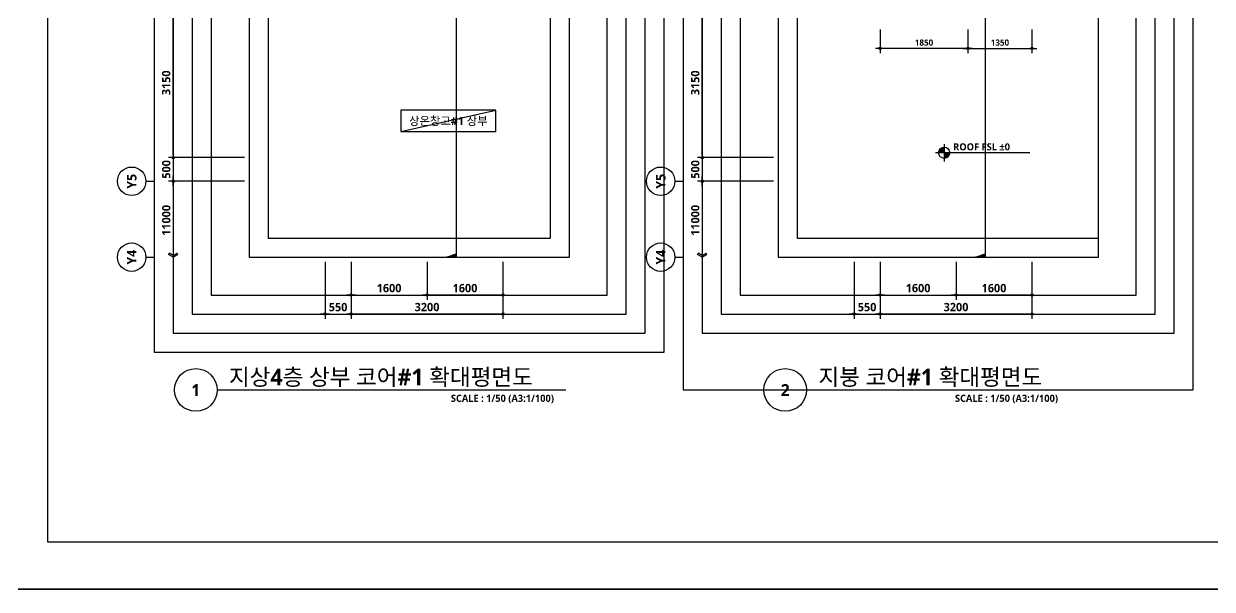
# Model space of a CAD drawing. Header units: millimetres. Extents: x -12482 to 126000, y 0 to 220200.
# Drawn here: x 84500 to 109550, y 0 to 11920 of the extents above; entities that cross this region are included whole.
import ezdxf
from ezdxf.enums import TextEntityAlignment as Align

# ---------------------------------------------------------------- set-up
doc = ezdxf.new("R2010")
doc.units = ezdxf.units.MM
doc.header["$LTSCALE"] = 60
doc.linetypes.add('CEN', pattern=[62, 60, -1, 0, -1])
doc.layers.get('Defpoints').update_dxf_attribs({"color": 153})
for name, color, linetype in [('A-ANNO-DIM', 4, 'Continuous'), ('A-ANNO-GRA1', 7, 'Continuous'), ('A-ANNO-PONT', 7, 'Continuous'), ('A-ANNO-TEXT1', 7, 'Continuous'), ('A-ANNO-TEXT2', 3, 'Continuous'), ('A-ANNO-TITL', 7, 'Continuous'), ('A-ST-AXIS-BUB', 7, 'Continuous'), ('A-ST-AXIS-DIM', 7, 'Continuous'), ('AA-MKXX', 3, 'Continuous'), ('AA-XXXX-TXT1', 2, 'Continuous')]:
    doc.layers.add(name, color=color, linetype=linetype)
for name, color, linetype, plot in [('Defpoint', 161, 'Continuous', False), ('G(그리드1)', 185, 'Continuous', False), ('G(그리드2)', 235, 'Continuous', False)]:
    doc.layers.add(name, color=color, linetype=linetype, plot=plot)
doc.styles.add('2020음성 1차', font='NanumGothicBold.ttf')
doc.styles.add('SH_대대리576', font='')
doc.styles.add('SH_진천_나눔', font='')
doc.styles.get('SH_대대리576').set_extended_font_data('NanumGothic', bold=True)
doc.styles.get('SH_진천_나눔').set_extended_font_data('NanumGothic', bold=True)
doc.dimstyles.new('SHP 50', dxfattribs={"dimscale": 50, "dimtxt": 3.5, "dimasz": 1, "dimexe": 2, "dimexo": 2, "dimgap": 1, "dimtad": 1, "dimdec": 0, "dimzin": 0, "dimdsep": 46, "dimtxsty": 'SH_진천_나눔', "dimblk": 'DIMDOT', "dimcen": 0.09, "dimclrd": 256, "dimclre": 256, "dimclrt": 3, "dimadec": 0, "dimazin": 1, "dimtfac": 1, "dimtdec": 0, "dimtix": 1, "dimtmove": 2, "dimatfit": 0, "dimldrblk": 'DIMDOT', "dimfxl": 1, "dimtolj": 1, "dimtzin": 0, "dimlwd": -1, "dimlwe": -1, "dimarcsym": 0})
doc.dimstyles.new('SHP 50내부', dxfattribs={"dimscale": 50, "dimtxt": 2.6, "dimasz": 1, "dimexe": 2, "dimexo": 2, "dimgap": 1, "dimtad": 1, "dimdec": 0, "dimzin": 0, "dimdsep": 46, "dimtxsty": '2020음성 1차', "dimblk": 'DIMDOT', "dimcen": 0.09, "dimclrd": 256, "dimclre": 256, "dimclrt": 3, "dimadec": 0, "dimazin": 1, "dimtfac": 1, "dimtdec": 0, "dimtix": 1, "dimtmove": 2, "dimatfit": 0, "dimldrblk": 'DIMDOT', "dimfxl": 1, "dimtolj": 1, "dimtzin": 0, "dimlwd": -1, "dimlwe": -1, "dimarcsym": 0})

# ---------------------------------------------------------------- blocks, each defined once
blk = doc.blocks.new('*U13191')
at = {"layer": 'A-ANNO-TITL'}
blk.add_line((0, 0), (7350, 0), dxfattribs=at)
blk.add_circle((-450, 0), 450, dxfattribs=at)
at = {"layer": 'AA-XXXX-TXT1', "style": 'SH_진천_나눔'}
blk.add_attdef('DWG.TITLE', (250, 100), '', height=350, dxfattribs=at)
at = {"layer": 'AA-XXXX-TXT1', "color": 7, "style": 'SH_진천_나눔'}
blk.add_attdef('NO1', text='', height=300, dxfattribs=at).set_placement((-450, 0), align=Align.MIDDLE)
at = {"layer": 'AA-XXXX-TXT1', "style": 'SH_진천_나눔'}
blk.add_attdef('SCALE', text='', height=150, dxfattribs=at).set_placement((7100, -100), align=Align.TOP_RIGHT)
blk = doc.blocks.new('*U13192')
at = {"layer": 'A-ANNO-TITL'}
blk.add_line((0, 0), (5550, 0), dxfattribs=at)
blk.add_circle((-450, 0), 450, dxfattribs=at)
at = {"layer": 'AA-XXXX-TXT1', "style": 'SH_진천_나눔'}
blk.add_attdef('DWG.TITLE', (250, 100), '', height=350, dxfattribs=at)
at = {"layer": 'AA-XXXX-TXT1', "color": 7, "style": 'SH_진천_나눔'}
blk.add_attdef('NO1', text='', height=300, dxfattribs=at).set_placement((-450, 0), align=Align.MIDDLE)
at = {"layer": 'AA-XXXX-TXT1', "style": 'SH_진천_나눔'}
blk.add_attdef('SCALE', text='', height=150, dxfattribs=at).set_placement((5300, -100), align=Align.TOP_RIGHT)
blk = doc.blocks.new('A-ST-AXIS-BUB-1')
at = {"layer": 'A-ST-AXIS-BUB'}
blk.add_line((0, 350), (0, 0), dxfattribs=at)
blk.add_circle((0, 950), 600, dxfattribs=at)
blk = doc.blocks.new('arrow1')
at = {"color": 0}
for p, q in [((0, 0), (0.29, 0.5)), ((0, 0), (0.29, -0.5)), ((0.16, 0), (0.41, 0.43)), ((0.16, 0), (0.41, -0.43)), ((0.29, 0.5), (0.41, 0.43)), ((0.29, -0.5), (0.41, -0.43))]:
    blk.add_line(p, q, dxfattribs=at)
blk = doc.blocks.new('DIMDOT')
at = {"color": 0}
blk.add_line((-2, 0), (2, 0), dxfattribs=at)
for radius in [0.5, 0.25]:
    blk.add_circle((0, 0), radius, dxfattribs=at)
blk = doc.blocks.new('*D17096')
at = {"layer": 'A-ST-AXIS-DIM'}
for p, q in [((100300, 12250), (98700, 12250)), ((98800, 9150), (98800, 12200)), ((100300, 9100), (98700, 9100))]:
    blk.add_line(p, q, dxfattribs=at)
at = {"layer": 'Defpoints', "color": 0}
for p in [(98800, 12250), (100400, 12250), (100400, 9100)]:
    blk.add_point(p, dxfattribs=at)
at = {"layer": 'A-ST-AXIS-DIM', "linetype": 'ByBlock', "xscale": 50, "yscale": 50, "zscale": 50}
for p, rotation in [((98800, 12250), 90), ((98800, 9100), 270)]:
    blk.add_blockref('DIMDOT', p, dxfattribs=dict(at, rotation=rotation))
at = {"layer": 'A-ST-AXIS-DIM', "color": 3, "insert": (98653, 10675), "char_height": 175, "attachment_point": 5, "rotation": 90, "style": 'SH_진천_나눔'}
blk.add_mtext('\\A1;3150', dxfattribs=at)
blk = doc.blocks.new('*D17097')
at = {"layer": 'A-ST-AXIS-DIM'}
for p, q in [((100300, 9100), (98700, 9100)), ((98800, 9150), (98800, 9200)), ((98800, 9100), (98800, 8600)), ((100300, 8600), (98700, 8600)), ((98800, 8550), (98800, 8500))]:
    blk.add_line(p, q, dxfattribs=at)
at = {"layer": 'Defpoints', "color": 0}
for p in [(100400, 9100), (98800, 8600), (100400, 8600)]:
    blk.add_point(p, dxfattribs=at)
at = {"layer": 'A-ST-AXIS-DIM', "linetype": 'ByBlock', "xscale": 50, "yscale": 50, "zscale": 50}
for p, rotation in [((98800, 9100), 270), ((98800, 8600), 90)]:
    blk.add_blockref('DIMDOT', p, dxfattribs=dict(at, rotation=rotation))
at = {"layer": 'A-ST-AXIS-DIM', "color": 3, "insert": (98654, 8850), "char_height": 175, "attachment_point": 5, "rotation": 90, "style": 'SH_진천_나눔'}
blk.add_mtext('\\A1;500', dxfattribs=at)
blk = doc.blocks.new('*D17165')
at = {"layer": 'A-ST-AXIS-DIM'}
for p, q in [((89150, 12250), (87550, 12250)), ((87650, 9150), (87650, 12200)), ((89150, 9100), (87550, 9100))]:
    blk.add_line(p, q, dxfattribs=at)
at = {"layer": 'Defpoints', "color": 0}
for p in [(87650, 12250), (89250, 12250), (89250, 9100)]:
    blk.add_point(p, dxfattribs=at)
at = {"layer": 'A-ST-AXIS-DIM', "linetype": 'ByBlock', "xscale": 50, "yscale": 50, "zscale": 50}
for p, rotation in [((87650, 12250), 90), ((87650, 9100), 270)]:
    blk.add_blockref('DIMDOT', p, dxfattribs=dict(at, rotation=rotation))
at = {"layer": 'A-ST-AXIS-DIM', "color": 3, "insert": (87503, 10675), "char_height": 175, "attachment_point": 5, "rotation": 90, "style": 'SH_진천_나눔'}
blk.add_mtext('\\A1;3150', dxfattribs=at)
blk = doc.blocks.new('*D17166')
at = {"layer": 'A-ST-AXIS-DIM'}
for p, q in [((89150, 9100), (87550, 9100)), ((87650, 9150), (87650, 9200)), ((87650, 9100), (87650, 8600)), ((89150, 8600), (87550, 8600)), ((87650, 8550), (87650, 8500))]:
    blk.add_line(p, q, dxfattribs=at)
at = {"layer": 'Defpoints', "color": 0}
for p in [(89250, 9100), (87650, 8600), (89250, 8600)]:
    blk.add_point(p, dxfattribs=at)
at = {"layer": 'A-ST-AXIS-DIM', "linetype": 'ByBlock', "xscale": 50, "yscale": 50, "zscale": 50}
for p, rotation in [((87650, 9100), 270), ((87650, 8600), 90)]:
    blk.add_blockref('DIMDOT', p, dxfattribs=dict(at, rotation=rotation))
at = {"layer": 'A-ST-AXIS-DIM', "color": 3, "insert": (87504, 8850), "char_height": 175, "attachment_point": 5, "rotation": 90, "style": 'SH_진천_나눔'}
blk.add_mtext('\\A1;500', dxfattribs=at)
blk = doc.blocks.new('*D17611')
at = {"layer": 'A-ST-AXIS-DIM'}
for p, q in [((91400, 6900), (91400, 5700)), ((94600, 6900), (94600, 5700)), ((94550, 5800), (91450, 5800))]:
    blk.add_line(p, q, dxfattribs=at)
at = {"layer": 'Defpoints', "color": 0}
for p in [(91400, 7000), (94600, 7000), (91400, 5800)]:
    blk.add_point(p, dxfattribs=at)
at = {"layer": 'A-ST-AXIS-DIM', "linetype": 'ByBlock', "xscale": 50, "yscale": 50, "zscale": 50, "rotation": 180}
blk.add_blockref('DIMDOT', (91400, 5800), dxfattribs=at)
at = {"layer": 'A-ST-AXIS-DIM', "linetype": 'ByBlock', "xscale": 50, "yscale": 50, "zscale": 50}
blk.add_blockref('DIMDOT', (94600, 5800), dxfattribs=at)
at = {"layer": 'A-ST-AXIS-DIM', "color": 3, "insert": (93000, 5947), "char_height": 175, "attachment_point": 5, "style": 'SH_진천_나눔'}
blk.add_mtext('\\A1;3200', dxfattribs=at)
blk = doc.blocks.new('*D17612')
at = {"layer": 'A-ST-AXIS-DIM'}
for p, q in [((90850, 6900), (90850, 5700)), ((91400, 6900), (91400, 5700)), ((90900, 5800), (91350, 5800))]:
    blk.add_line(p, q, dxfattribs=at)
at = {"layer": 'Defpoints', "color": 0}
for p in [(90850, 7000), (91400, 7000), (91400, 5800)]:
    blk.add_point(p, dxfattribs=at)
at = {"layer": 'A-ST-AXIS-DIM', "linetype": 'ByBlock', "xscale": 50, "yscale": 50, "zscale": 50, "rotation": 180}
blk.add_blockref('DIMDOT', (90850, 5800), dxfattribs=at)
at = {"layer": 'A-ST-AXIS-DIM', "linetype": 'ByBlock', "xscale": 50, "yscale": 50, "zscale": 50}
blk.add_blockref('DIMDOT', (91400, 5800), dxfattribs=at)
at = {"layer": 'A-ST-AXIS-DIM', "color": 3, "insert": (91125, 5946), "char_height": 175, "attachment_point": 5, "style": 'SH_진천_나눔'}
blk.add_mtext('\\A1;550', dxfattribs=at)
blk = doc.blocks.new('*D17613')
at = {"layer": 'A-ST-AXIS-DIM'}
for p, q in [((91400, 6900), (91400, 6100)), ((93000, 6900), (93000, 6100)), ((91450, 6200), (92950, 6200))]:
    blk.add_line(p, q, dxfattribs=at)
at = {"layer": 'Defpoints', "color": 0}
for p in [(91400, 7000), (93000, 7000), (93000, 6200)]:
    blk.add_point(p, dxfattribs=at)
at = {"layer": 'A-ST-AXIS-DIM', "linetype": 'ByBlock', "xscale": 50, "yscale": 50, "zscale": 50, "rotation": 180}
blk.add_blockref('DIMDOT', (91400, 6200), dxfattribs=at)
at = {"layer": 'A-ST-AXIS-DIM', "linetype": 'ByBlock', "xscale": 50, "yscale": 50, "zscale": 50}
blk.add_blockref('DIMDOT', (93000, 6200), dxfattribs=at)
at = {"layer": 'A-ST-AXIS-DIM', "color": 3, "insert": (92200, 6347), "char_height": 175, "attachment_point": 5, "style": 'SH_진천_나눔'}
blk.add_mtext('\\A1;1600', dxfattribs=at)
blk = doc.blocks.new('*D17614')
at = {"layer": 'A-ST-AXIS-DIM'}
for p, q in [((93000, 6900), (93000, 6100)), ((94600, 6900), (94600, 6100)), ((94550, 6200), (93050, 6200))]:
    blk.add_line(p, q, dxfattribs=at)
at = {"layer": 'Defpoints', "color": 0}
for p in [(93000, 7000), (94600, 7000), (93000, 6200)]:
    blk.add_point(p, dxfattribs=at)
at = {"layer": 'A-ST-AXIS-DIM', "linetype": 'ByBlock', "xscale": 50, "yscale": 50, "zscale": 50, "rotation": 180}
blk.add_blockref('DIMDOT', (93000, 6200), dxfattribs=at)
at = {"layer": 'A-ST-AXIS-DIM', "linetype": 'ByBlock', "xscale": 50, "yscale": 50, "zscale": 50}
blk.add_blockref('DIMDOT', (94600, 6200), dxfattribs=at)
at = {"layer": 'A-ST-AXIS-DIM', "color": 3, "insert": (93800, 6347), "char_height": 175, "attachment_point": 5, "style": 'SH_진천_나눔'}
blk.add_mtext('\\A1;1600', dxfattribs=at)
blk = doc.blocks.new('*D17628')
at = {"layer": 'A-ST-AXIS-DIM'}
for p, q in [((102550, 6900), (102550, 5700)), ((105750, 6900), (105750, 5700)), ((105700, 5800), (102600, 5800))]:
    blk.add_line(p, q, dxfattribs=at)
at = {"layer": 'Defpoints', "color": 0}
for p in [(102550, 7000), (105750, 7000), (102550, 5800)]:
    blk.add_point(p, dxfattribs=at)
at = {"layer": 'A-ST-AXIS-DIM', "linetype": 'ByBlock', "xscale": 50, "yscale": 50, "zscale": 50, "rotation": 180}
blk.add_blockref('DIMDOT', (102550, 5800), dxfattribs=at)
at = {"layer": 'A-ST-AXIS-DIM', "linetype": 'ByBlock', "xscale": 50, "yscale": 50, "zscale": 50}
blk.add_blockref('DIMDOT', (105750, 5800), dxfattribs=at)
at = {"layer": 'A-ST-AXIS-DIM', "color": 3, "insert": (104150, 5947), "char_height": 175, "attachment_point": 5, "style": 'SH_진천_나눔'}
blk.add_mtext('\\A1;3200', dxfattribs=at)
blk = doc.blocks.new('*D17629')
at = {"layer": 'A-ST-AXIS-DIM'}
for p, q in [((102000, 6900), (102000, 5700)), ((102550, 6900), (102550, 5700)), ((102050, 5800), (102500, 5800))]:
    blk.add_line(p, q, dxfattribs=at)
at = {"layer": 'Defpoints', "color": 0}
for p in [(102000, 7000), (102550, 7000), (102550, 5800)]:
    blk.add_point(p, dxfattribs=at)
at = {"layer": 'A-ST-AXIS-DIM', "linetype": 'ByBlock', "xscale": 50, "yscale": 50, "zscale": 50, "rotation": 180}
blk.add_blockref('DIMDOT', (102000, 5800), dxfattribs=at)
at = {"layer": 'A-ST-AXIS-DIM', "linetype": 'ByBlock', "xscale": 50, "yscale": 50, "zscale": 50}
blk.add_blockref('DIMDOT', (102550, 5800), dxfattribs=at)
at = {"layer": 'A-ST-AXIS-DIM', "color": 3, "insert": (102275, 5946), "char_height": 175, "attachment_point": 5, "style": 'SH_진천_나눔'}
blk.add_mtext('\\A1;550', dxfattribs=at)
blk = doc.blocks.new('*D17630')
at = {"layer": 'A-ST-AXIS-DIM'}
for p, q in [((102550, 6900), (102550, 6100)), ((104150, 6900), (104150, 6100)), ((102600, 6200), (104100, 6200))]:
    blk.add_line(p, q, dxfattribs=at)
at = {"layer": 'Defpoints', "color": 0}
for p in [(102550, 7000), (104150, 7000), (104150, 6200)]:
    blk.add_point(p, dxfattribs=at)
at = {"layer": 'A-ST-AXIS-DIM', "linetype": 'ByBlock', "xscale": 50, "yscale": 50, "zscale": 50, "rotation": 180}
blk.add_blockref('DIMDOT', (102550, 6200), dxfattribs=at)
at = {"layer": 'A-ST-AXIS-DIM', "linetype": 'ByBlock', "xscale": 50, "yscale": 50, "zscale": 50}
blk.add_blockref('DIMDOT', (104150, 6200), dxfattribs=at)
at = {"layer": 'A-ST-AXIS-DIM', "color": 3, "insert": (103350, 6347), "char_height": 175, "attachment_point": 5, "style": 'SH_진천_나눔'}
blk.add_mtext('\\A1;1600', dxfattribs=at)
blk = doc.blocks.new('*D17631')
at = {"layer": 'A-ST-AXIS-DIM'}
for p, q in [((104150, 6900), (104150, 6100)), ((105750, 6900), (105750, 6100)), ((105700, 6200), (104200, 6200))]:
    blk.add_line(p, q, dxfattribs=at)
at = {"layer": 'Defpoints', "color": 0}
for p in [(104150, 7000), (105750, 7000), (104150, 6200)]:
    blk.add_point(p, dxfattribs=at)
at = {"layer": 'A-ST-AXIS-DIM', "linetype": 'ByBlock', "xscale": 50, "yscale": 50, "zscale": 50, "rotation": 180}
blk.add_blockref('DIMDOT', (104150, 6200), dxfattribs=at)
at = {"layer": 'A-ST-AXIS-DIM', "linetype": 'ByBlock', "xscale": 50, "yscale": 50, "zscale": 50}
blk.add_blockref('DIMDOT', (105750, 6200), dxfattribs=at)
at = {"layer": 'A-ST-AXIS-DIM', "color": 3, "insert": (104950, 6347), "char_height": 175, "attachment_point": 5, "style": 'SH_진천_나눔'}
blk.add_mtext('\\A1;1600', dxfattribs=at)
blk = doc.blocks.new('*D17632')
at = {"layer": 'A-ANNO-DIM'}
for p, q in [((102550, 11800), (102550, 11300)), ((104400, 11800), (104400, 11300)), ((104350, 11400), (102600, 11400))]:
    blk.add_line(p, q, dxfattribs=at)
at = {"layer": 'Defpoints', "color": 0}
for p in [(102550, 11900), (104400, 11900), (102550, 11400)]:
    blk.add_point(p, dxfattribs=at)
at = {"layer": 'A-ANNO-DIM', "linetype": 'ByBlock', "xscale": 50, "yscale": 50, "zscale": 50, "rotation": 180}
blk.add_blockref('DIMDOT', (102550, 11400), dxfattribs=at)
at = {"layer": 'A-ANNO-DIM', "linetype": 'ByBlock', "xscale": 50, "yscale": 50, "zscale": 50}
blk.add_blockref('DIMDOT', (104400, 11400), dxfattribs=at)
at = {"layer": 'A-ANNO-DIM', "color": 3, "insert": (103475, 11522), "char_height": 130, "attachment_point": 5, "style": '2020음성 1차'}
blk.add_mtext('\\A1;1850', dxfattribs=at)
blk = doc.blocks.new('*D17635')
at = {"layer": 'A-ANNO-DIM'}
for p, q in [((104400, 11800), (104400, 11300)), ((105750, 11800), (105750, 11300)), ((104450, 11400), (105700, 11400))]:
    blk.add_line(p, q, dxfattribs=at)
at = {"layer": 'Defpoints', "color": 0}
for p in [(104400, 11900), (105750, 11900), (105750, 11400)]:
    blk.add_point(p, dxfattribs=at)
at = {"layer": 'A-ANNO-DIM', "linetype": 'ByBlock', "xscale": 50, "yscale": 50, "zscale": 50, "rotation": 180}
blk.add_blockref('DIMDOT', (104400, 11400), dxfattribs=at)
at = {"layer": 'A-ANNO-DIM', "linetype": 'ByBlock', "xscale": 50, "yscale": 50, "zscale": 50}
blk.add_blockref('DIMDOT', (105750, 11400), dxfattribs=at)
at = {"layer": 'A-ANNO-DIM', "color": 3, "insert": (105075, 11522), "char_height": 130, "attachment_point": 5, "style": '2020음성 1차'}
blk.add_mtext('\\A1;1350', dxfattribs=at)
blk = doc.blocks.new('G$CE9562CCE')
at = {"layer": 'A-ANNO-PONT'}
for points in [[(1814, 2981, 0.4142136), (648, 1814), (1814, 1814)], [(1814, 648, 0.4142136), (2981, 1814), (1814, 1814)]]:
    blk.add_hatch(color=256, dxfattribs=at).paths.add_polyline_path(points)
for p, q in [((1814, 3629), (1814, 0)), ((19728, 1814), (0, 1814))]:
    blk.add_line(p, q, dxfattribs=at)
blk.add_circle((1814, 1814), 1166, dxfattribs=at)
at = {"style": 'SH_대대리576'}
blk.add_attdef('레벨', (3696, 2314), '', height=1500, dxfattribs=at)
blk = doc.blocks.new('*U15082')
at = {"layer": 'AA-MKXX'}
blk.add_hatch(color=256, dxfattribs=at).paths.add_polyline_path([(48000, 600), (47790, 0), (48000, 0)])
at = {"layer": 'AA-MKXX', "linetype": 'CEN', "ltscale": 300}
blk.add_line((900, 0), (48000, 0), dxfattribs=at)
at = {"layer": 'AA-MKXX'}
blk.add_lwpolyline([(48000, 0), (48000, 600), (47790, 0)], close=True, dxfattribs=at)

msp = doc.modelspace()

# ---------------------------------------------------------------- linework, layer by layer
at = {"layer": 'A-ANNO-GRA1'}
msp.add_lwpolyline([(92450, 9650), (94450, 9650), (94450, 10100), (92450, 10100)], close=True, dxfattribs=at)
at = {"layer": 'A-ST-AXIS-DIM'}
for p, q in [((89150, 8600), (87550, 8600)), ((87650, 8550), (87650, 7000)), ((100300, 8600), (98700, 8600)), ((98800, 8550), (98800, 7000))]:
    msp.add_line(p, q, dxfattribs=at)
at = {"layer": 'Defpoint'}
for points in [[(84000, 29700), (126000, 29700), (126000, 0), (84000, 0)], [(85000, 1000), (120500, 1000), (120500, 28700), (85000, 28700)]]:
    msp.add_lwpolyline(points, close=True, dxfattribs=at)
at = {"layer": 'Defpoints'}
for points in [[(126000, 0), (126000, 29700), (84000, 29700), (84000, 0)], [(120500, 1000), (120500, 28700), (85000, 28700), (85000, 1000)]]:
    msp.add_lwpolyline(points, close=True, dxfattribs=at)
at = {"layer": 'G(그리드1)'}
msp.add_line((92450, 9650), (94450, 10100), dxfattribs=at)
for points in [[(98000, 25500), (87250, 25500), (87250, 5000), (98000, 5000)], [(109150, 25500), (98400, 25500), (98400, 4200), (109150, 4200)], [(97600, 25100), (87650, 25100), (87650, 5400), (97600, 5400)], [(108750, 25100), (98800, 25100), (98800, 5400), (108750, 5400)], [(97200, 24700), (88050, 24700), (88050, 5800), (97200, 5800)], [(108350, 24700), (99200, 24700), (99200, 5800), (108350, 5800)], [(96800, 24300), (88450, 24300), (88450, 6200), (96800, 6200)], [(107950, 24300), (99600, 24300), (99600, 6200), (107950, 6200)], [(96000, 23100), (89250, 23100), (89250, 7000), (96000, 7000)], [(107150, 23100), (100400, 23100), (100400, 7000), (107150, 7000)]]:
    msp.add_lwpolyline(points, close=True, dxfattribs=at)
at = {"layer": 'G(그리드2)'}
for points in [[(95600, 22700), (89650, 22700), (89650, 7400), (95600, 7400)], [(107150, 22700), (100800, 22700), (100800, 7400), (107150, 7400)]]:
    msp.add_lwpolyline(points, close=True, dxfattribs=at)

# ---------------------------------------------------------------- block references
at = {"xscale": -0.3333333333333333, "yscale": 0.3333333333333333, "zscale": 0.3333333333333333, "rotation": 89.99999999999967}
for p in [(93611.5, 23000), (104761.5, 23000)]:
    msp.add_blockref('*U15082', p, dxfattribs=at)
ref = msp.add_blockref('G$CE9562CCE', (103717.1, 9017.1), dxfattribs=dict(xscale=0.1008194605752694, yscale=0.1008194605752694, zscale=0.1008194605752694))
ref.add_attrib('레벨', 'ROOF FSL %%p0', (104089.7, 9250.4, 130298.5), dxfattribs={"height": 150, "style": 'SH_대대리576'})
ref = msp.add_blockref('*U13191', (88575, 4200))
ref.add_attrib('SCALE', 'SCALE : 1/50 (A3:1/100)', dxfattribs={"layer": 'A-ANNO-TITL', "height": 150, "style": 'SH_진천_나눔'}).set_placement((95675, 4100), align=Align.TOP_RIGHT)
ref.add_attrib('DWG.TITLE', '지상4층 상부 코어#1 확대평면도', (88825, 4300), dxfattribs={"layer": 'A-ANNO-TITL', "height": 347.908, "style": 'SH_진천_나눔'})
ref.add_attrib('NO1', '1', dxfattribs={"layer": 'A-ANNO-TITL', "color": 7, "height": 250, "style": 'SH_진천_나눔'}).set_placement((88125, 4200), align=Align.MIDDLE)
ref = msp.add_blockref('*U13192', (101000, 4200))
ref.add_attrib('SCALE', 'SCALE : 1/50 (A3:1/100)', dxfattribs={"layer": 'A-ANNO-TITL', "height": 150, "style": 'SH_진천_나눔'}).set_placement((106300, 4100), align=Align.TOP_RIGHT)
ref.add_attrib('DWG.TITLE', '지붕 코어#1 확대평면도', (101250, 4300), dxfattribs={"layer": 'A-ANNO-TITL', "height": 347.908, "style": 'SH_진천_나눔'})
ref.add_attrib('NO1', '2', dxfattribs={"layer": 'A-ANNO-TITL', "color": 7, "height": 250, "style": 'SH_진천_나눔'}).set_placement((100550, 4200), align=Align.MIDDLE)
at = {"layer": 'A-ST-AXIS-BUB', "xscale": 0.5, "yscale": 0.5, "zscale": 0.5, "rotation": 90}
for p in [(87250, 8600), (98400, 8600), (87250, 7000), (98400, 7000)]:
    msp.add_blockref('A-ST-AXIS-BUB-1', p, dxfattribs=at)
at = {"layer": 'A-ST-AXIS-DIM'}
for name, p, xscale, yscale, zscale, rotation in [('DIMDOT', (87650, 8600), 50, 50, 50, 90), ('DIMDOT', (98800, 8600), 50, 50, 50, 90), ('arrow1', (87650, 7000), -200, 200, 200, 269.9999999999856), ('arrow1', (98800, 7000), -200, 200, 200, 269.9999999999856)]:
    msp.add_blockref(name, p, dxfattribs=dict(at, xscale=xscale, yscale=yscale, zscale=zscale, rotation=rotation))

# ---------------------------------------------------------------- texts
at = {"layer": 'A-ANNO-TEXT1', "style": 'SH_진천_나눔'}
for s, p in [('Y5', (86775, 8600)), ('Y5', (97925, 8600)), ('Y4', (86775, 7000)), ('Y4', (97925, 7000))]:
    msp.add_text(s, height=200, rotation=90, dxfattribs=at).set_placement(p, align=Align.MIDDLE_CENTER)
at = {"layer": 'A-ANNO-TEXT2', "style": 'SH_진천_나눔'}
msp.add_text('상온창고#1 상부', height=175, dxfattribs=at).set_placement((93450, 9875), align=Align.MIDDLE)
at = {"layer": 'A-ST-AXIS-DIM', "color": 3, "char_height": 175, "attachment_point": 5, "rotation": 90, "style": 'SH_진천_나눔'}
for insert in [(87504, 7775), (98654, 7775)]:
    msp.add_mtext('\\A1;11000', dxfattribs=dict(at, insert=insert))

# ---------------------------------------------------------------- dimensions: what is measured, and where the dimension line sits
at = {"layer": 'A-ANNO-DIM'}
dim = msp.add_linear_dim(base=(102550, 11400), p1=(104400, 11900), p2=(102550, 11900), angle=180, dimstyle='SHP 50내부', override={"dimtxsty": '2020음성 1차', "dimldrblk": 'DIMDOT'}, dxfattribs=at)
dim.commit()
dim.dimension.update_dxf_attribs({"geometry": '*D17632', "text_midpoint": (103475, 11521.7)})
dim = msp.add_linear_dim(base=(105750, 11400), p1=(104400, 11900), p2=(105750, 11900), dimstyle='SHP 50내부', override={"dimtxsty": '2020음성 1차', "dimldrblk": 'DIMDOT'}, dxfattribs=at)
dim.commit()
dim.dimension.update_dxf_attribs({"geometry": '*D17635', "text_midpoint": (105075, 11521.7)})
at = {"layer": 'A-ST-AXIS-DIM'}
for base, p1, p2, angle, picture, middle in [((87650, 12250), (89250, 9100), (89250, 12250), 90, '*D17165', (87503.4, 10675)), ((98800, 12250), (100400, 9100), (100400, 12250), 90, '*D17096', (98653.4, 10675)), ((87650, 8600), (89250, 9100), (89250, 8600), 270, '*D17166', (87503.8, 8850)), ((98800, 8600), (100400, 9100), (100400, 8600), 270, '*D17097', (98653.8, 8850)), ((91400, 5800), (94600, 7000), (91400, 7000), 180, '*D17611', (93000, 5946.6)), ((93000, 6200), (94600, 7000), (93000, 7000), 180, '*D17614', (93800, 6346.6)), ((102550, 5800), (105750, 7000), (102550, 7000), 180, '*D17628', (104150, 5946.6)), ((104150, 6200), (105750, 7000), (104150, 7000), 180, '*D17631', (104950, 6346.6))]:
    dim = msp.add_linear_dim(base=base, p1=p1, p2=p2, angle=angle, dimstyle='SHP 50', dxfattribs=at)
    dim.commit()
    dim.dimension.update_dxf_attribs({"geometry": picture, "text_midpoint": middle})
for base, p1, p2, picture, middle in [((91400, 5800), (90850, 7000), (91400, 7000), '*D17612', (91125, 5946.2)), ((93000, 6200), (91400, 7000), (93000, 7000), '*D17613', (92200, 6346.6)), ((102550, 5800), (102000, 7000), (102550, 7000), '*D17629', (102275, 5946.2)), ((104150, 6200), (102550, 7000), (104150, 7000), '*D17630', (103350, 6346.6))]:
    dim = msp.add_linear_dim(base=base, p1=p1, p2=p2, dimstyle='SHP 50', dxfattribs=at)
    dim.commit()
    dim.dimension.update_dxf_attribs({"geometry": picture, "text_midpoint": middle})

doc.saveas('drawing.dxf')
